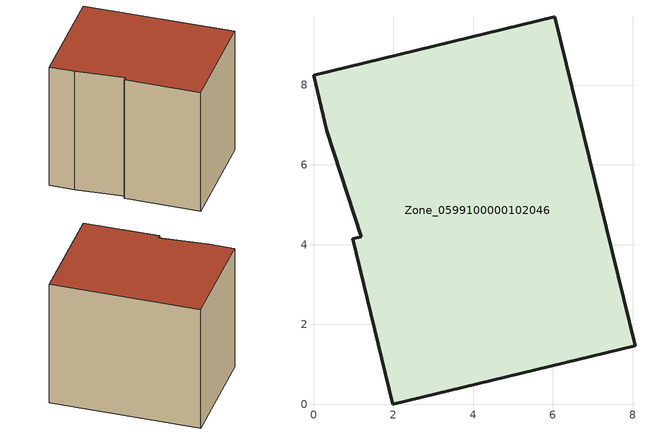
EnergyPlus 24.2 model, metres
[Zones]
Zone_0599100000102046
 floor ground (C_G): 1.2,4.2 0.34,6.85 0,8.25 6.05,9.71 8.06,1.46 1.99,0 0.99,4.15 z0
 wall outside (C_F): 1.99,0 8.06,1.46 6.05,9.71 0,8.25 0.34,6.85 1.2,4.2 0.99,4.15 1.99,0 z0:7.58
 roof outside (C_R): 0.34,6.85 1.2,4.2 0.99,4.15 1.99,0 8.06,1.46 6.05,9.71 0,8.25 z7.58
[BUILDING]
Pand.0599100000102046: North Axis=0; Terrain=City; Loads Convergence Tolerance Value=0.04; Temperature Convergence Tolerance Value=0.4; Solar Distribution=FullExterior; Maximum Number of Warmup Days=25; Minimum Number of Warmup Days=1
[Site:Location]
Rotterdam.The.Hague.AP_ZH_NLD Design_Conditions: Latitude=51.96; Longitude=4.45; Time Zone=1; Elevation=-4.5
[SITE:GROUNDTEMPERATURE:BUILDINGSURFACE]
18, 18, 18, 18, 18, 18, 18, 18, 18, 18, 18, 18
[MATERIAL] Thermal Absorptance=0.9; Solar Absorptance=0.7; Visible Absorptance=0.7
Name | Roughness | Thickness | Conductivity | Density | Specific Heat
G.TC.1965-1974 | MediumSmooth | 0.15 | 0.882353 | 540 | 1210
F.TC.1965-1974 | Rough | 0.3 | 0.697674 | 1920 | 840
R.TC.1965-1974 | MediumRough | 0.2 | 0.232558 | 1500 | 1000
[CONSTRUCTION]
C_G: G.TC.1965-1974
C_F: F.TC.1965-1974
C_R: R.TC.1965-1974
[ZONE]
Zone_0599100000102046: Type=1; Multiplier=1; Ceiling Height=Autocalculate; Volume=Autocalculate; Floor Area=autocalculate; Part of Total Floor Area=Yes
[ZONEINFILTRATION:DESIGNFLOWRATE]
Infil_Zone_0599100000102046: Zone or ZoneList or Space or SpaceList=Zone_0599100000102046; Schedule=AlwaysOn; Design Flow Rate Calculation Method=Flow/Area; Flow Rate per Floor Area=0.003; Constant Term Coefficient=1; Temperature Term Coefficient=0; Velocity Term Coefficient=0; Velocity Squared Term Coefficient=0
[HVACTEMPLATE:ZONE:IDEALLOADSAIRSYSTEM]
Zone_0599100000102046: Maximum Heating Supply Air Temperature=50; Minimum Cooling Supply Air Temperature=13; Maximum Heating Supply Air Humidity Ratio=0.0156; Minimum Cooling Supply Air Humidity Ratio=0.0077; Heating Limit=NoLimit; Cooling Limit=NoLimit; Dehumidification Control Type=ConstantSensibleHeatRatio; Cooling Sensible Heat Ratio=0.7; Dehumidification Setpoint=60; Humidification Control Type=None; Humidification Setpoint=30; Outdoor Air Method=None; Outdoor Air Flow Rate per Person=0.00944; Outdoor Air Flow Rate per Zone Floor Area=0; Outdoor Air Flow Rate per Zone=0; Demand Controlled Ventilation Type=None; Outdoor Air Economizer Type=NoEconomizer; Heat Recovery Type=None; Sensible Heat Recovery Effectiveness=0.7; Latent Heat Recovery Effectiveness=0.65
[ZONECONTROL:THERMOSTAT]
ThermostatControl_Zone_0599100000102046: Zone or ZoneList=Zone_0599100000102046; Control Type Schedule=DualSetpointControlType; Control 1=Thermostat_Zone_0599100000102046; Temperature Difference Between Cutout And Setpoint=0
[THERMOSTATSETPOINT:DUALSETPOINT]
Thermostat_Zone_0599100000102046: Heating Setpoint Temperature Schedule=HeatingSetpoint_Zone_0599100000102046; Cooling Setpoint Temperature Schedule=CoolingSetpoint_Zone_0599100000102046
[SCHEDULE:COMPACT]
HeatingSetpoint_Zone_0599100000102046: Through: 12/31, For: AllDays, Until: 24:00, 21
CoolingSetpoint_Zone_0599100000102046: Through: 12/31, For: AllDays, Until: 24:00, 24
DualSetpointControlType: Through: 12/31, For: AllDays, Until: 24:00, 4
AlwaysOn: Through: 12/31, For: AllDays, Until: 24:00, 1
